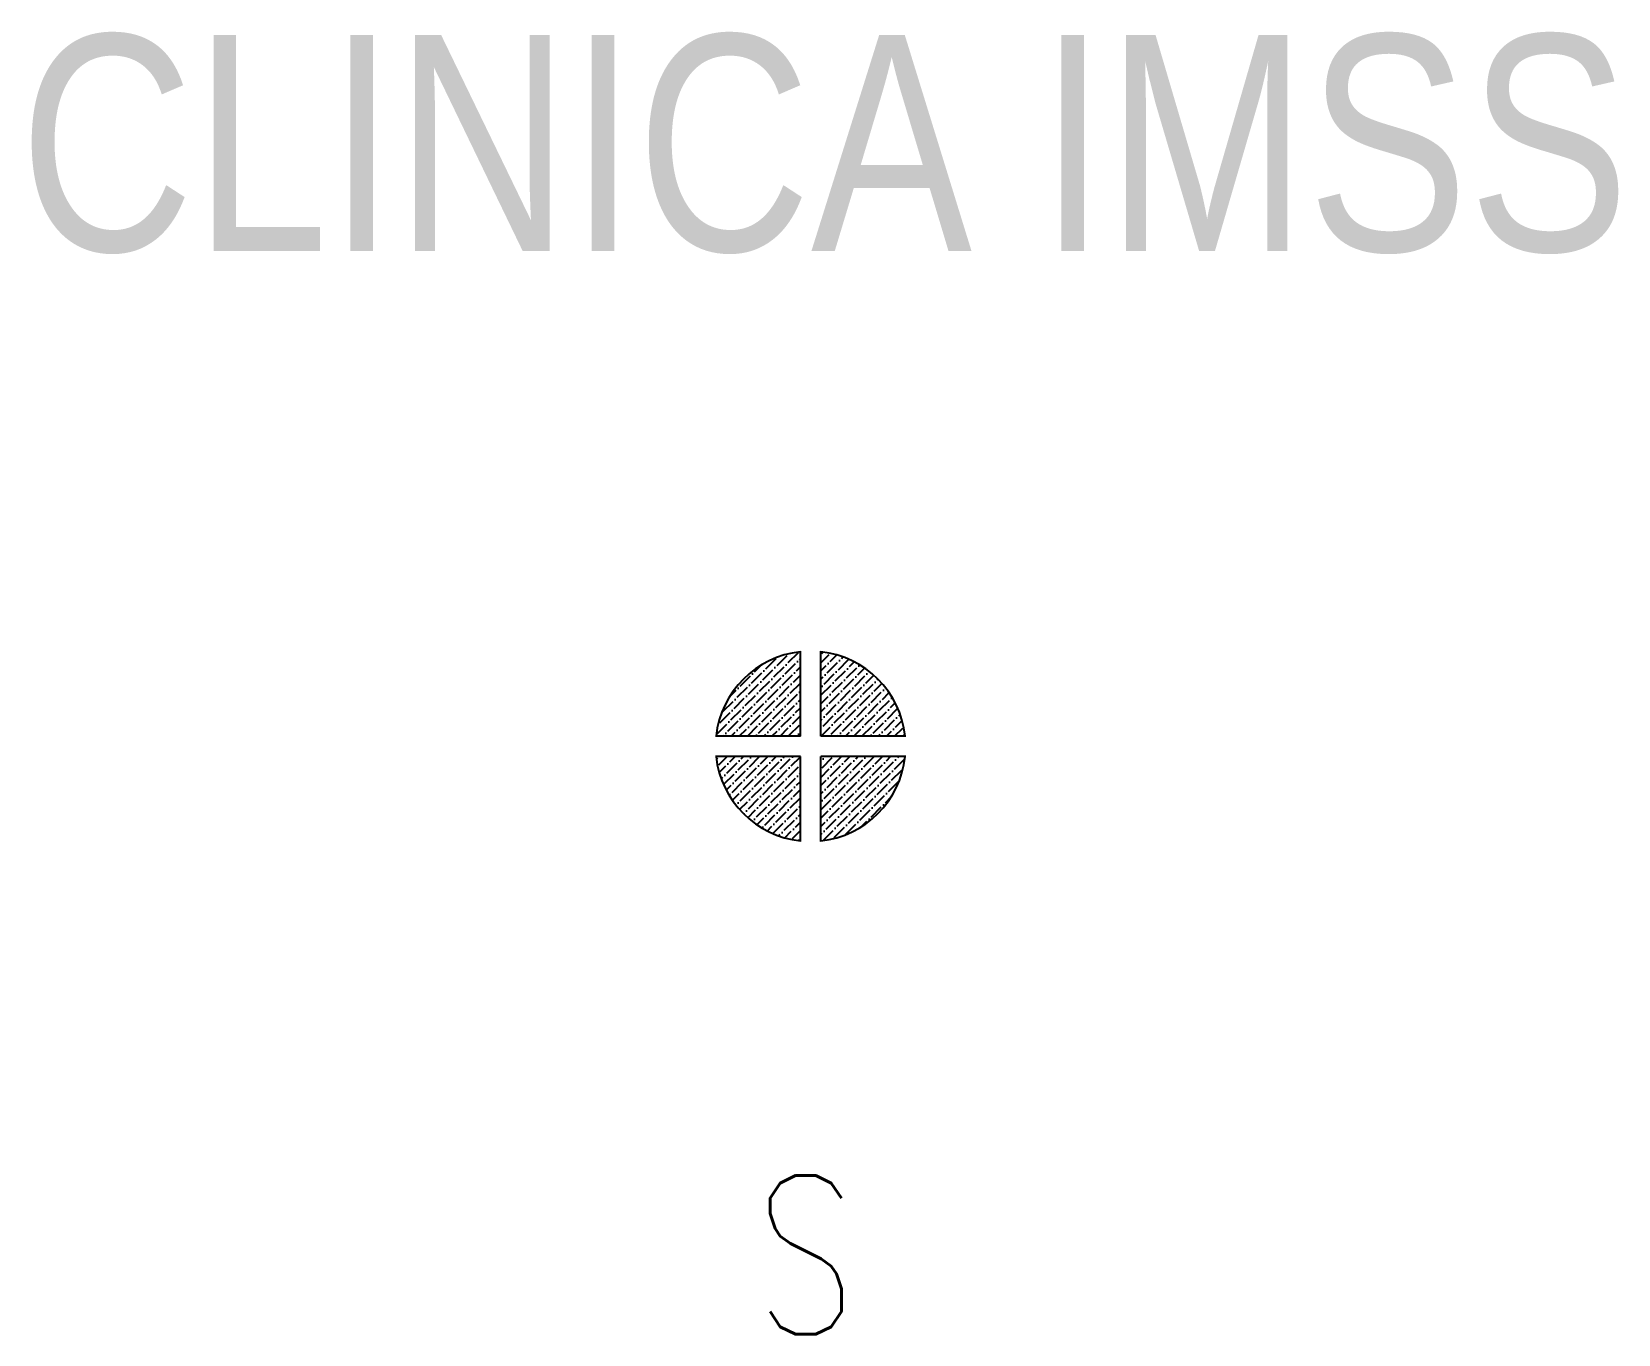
# Model space of a CAD drawing. Header units: millimetres. Extents: x -4.75 to -2.25, y -7.94 to -5.89.
import ezdxf
from ezdxf.enums import TextEntityAlignment as Align

# ---------------------------------------------------------------- set-up
doc = ezdxf.new("R2010")
doc.units = ezdxf.units.MM
doc.styles.add('ROMANS', font='ROMANS.shx', dxfattribs={"width": 0.75})
doc.styles.add('TIMES', font='swissl.ttf')

msp = doc.modelspace()

# ---------------------------------------------------------------- hatches: boundary and pattern name
h = msp.add_hatch()
h.set_pattern_fill('ANSI36', color=256, scale=0.00287, style=0)
h.set_pattern_definition([(45, (-8715.444845, -58721.112604), (0.0048320452325, 0.017717499186), [0.0227784796728, -0.0045556959346, 0, -0.0045556959346])])
h.paths.add_polyline_path([(-3.5381, -7.1668), (-3.5381, -7.0339), (-3.671, -7.0339, 0.352652)])
h.paths.add_polyline_path([(-3.5381, -7.0018), (-3.5381, -6.8689, 0.352652), (-3.671, -7.0018)])
h.paths.add_polyline_path([(-3.506, -7.0018), (-3.3731, -7.0018, 0.352652), (-3.506, -6.8689)])
h.paths.add_polyline_path([(-3.506, -7.0339), (-3.506, -7.1668, 0.352652), (-3.3731, -7.0339)])

# ---------------------------------------------------------------- linework, layer by layer
for p, q in [((-3.5381, -7.0018), (-3.5381, -6.868)), ((-3.506, -7.0018), (-3.506, -6.868)), ((-3.5381, -7.0018), (-3.6718, -7.0018)), ((-3.3722, -7.0018), (-3.506, -7.0018)), ((-3.5381, -7.0339), (-3.6718, -7.0339)), ((-3.5381, -7.1676), (-3.5381, -7.0339)), ((-3.3722, -7.0339), (-3.506, -7.0339)), ((-3.506, -7.1676), (-3.506, -7.0339))]:
    msp.add_line(p, q)
for start, end in [(96.1494, 173.8506), (6.1494, 83.8506), (186.1494, 263.8506), (276.1494, 353.8506)]:
    msp.add_arc((-3.522, -7.0178), 0.1498, start, end)

# ---------------------------------------------------------------- texts
at = {"style": 'TIMES', "width": 0.8}
msp.add_text('CLINICA IMSS', height=0.34037, dxfattribs=at).set_placement((-3.5003, -6.2377), align=Align.CENTER)
at = {"lineweight": 25, "style": 'ROMANS', "width": 0.75}
msp.add_text('S', height=0.25, dxfattribs=at).set_placement((-3.61, -7.9438))

doc.saveas('drawing.dxf')
